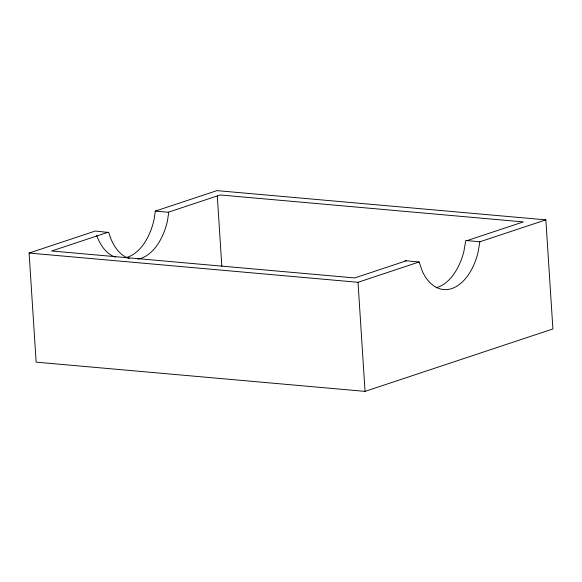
<?xml version="1.0" encoding="UTF-8"?>
<svg xmlns="http://www.w3.org/2000/svg" width="582" height="582" viewBox="0 0 582 582"><rect width="100%" height="100%" fill="white"/><g stroke="black" fill="none" stroke-linecap="round" stroke-linejoin="round"><path stroke-width="0.87" d="M129.626 258.583A52.984 31.595 -84.9 0 1 108.769 232.509L95.317 231.039L29.1 253.046L36.142 362.142L365.052 391.38L552.9 328.954L545.858 219.858L216.948 190.62L155.299 211.106L154.135 219.349A52.984 31.595 -84.9 0 1 125.297 257.717M545.858 219.858L479.895 241.777L477.909 253.068A53.639 31.959 -84.8 0 1 422.43 271.561L419.127 261.973L405.028 260.678M406.243 260.809L354.744 277.941L51.631 250.995L108.216 232.189M168.198 212.255L220.214 194.963L523.327 221.909L467.004 240.613L465.796 240.482L463.81 251.773A53.639 31.959 -84.8 0 1 436.056 287.712M29.1 253.046L358.01 282.292L419.127 261.973M155.299 211.106L168.7 212.299L167.536 220.542A52.984 31.595 -84.9 0 1 137.861 259.055M467.004 240.613L479.895 241.777M358.01 282.292L365.052 391.38M217.297 196.025L221.837 266.352M115.418 257.142A52.984 31.595 -84.9 0 1 96.707 235.492"/></g></svg>
